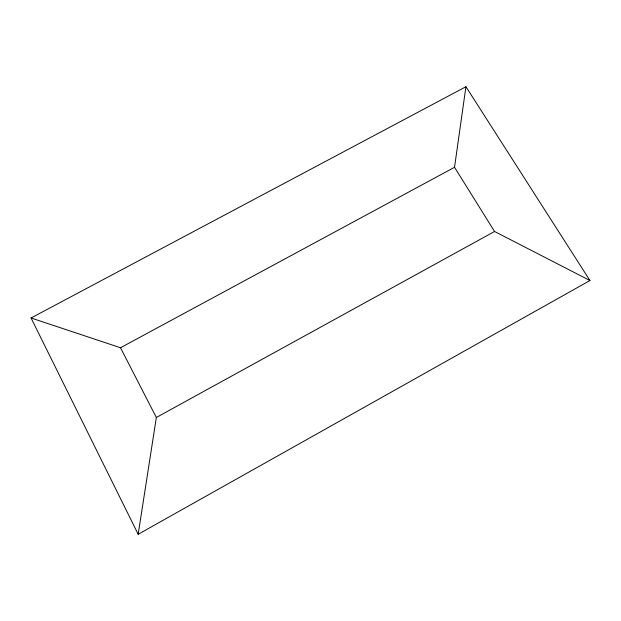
<?xml version="1.0" encoding="UTF-8"?>
<svg xmlns="http://www.w3.org/2000/svg" width="621" height="621" viewBox="0 0 621 621"><rect width="100%" height="100%" fill="white"/><g stroke="black" fill="none" stroke-linecap="round" stroke-linejoin="round"><path stroke-width="0.93" d="M589.95 280.529L494.557 231.478L454.525 167.297L465.936 86.723L31.05 317.983L138.172 534.277L589.95 280.529L465.936 86.723M138.172 534.277L156.345 417.491L120.513 347.737L31.05 317.983M156.345 417.491L494.557 231.478M120.513 347.737L454.525 167.297"/></g></svg>
